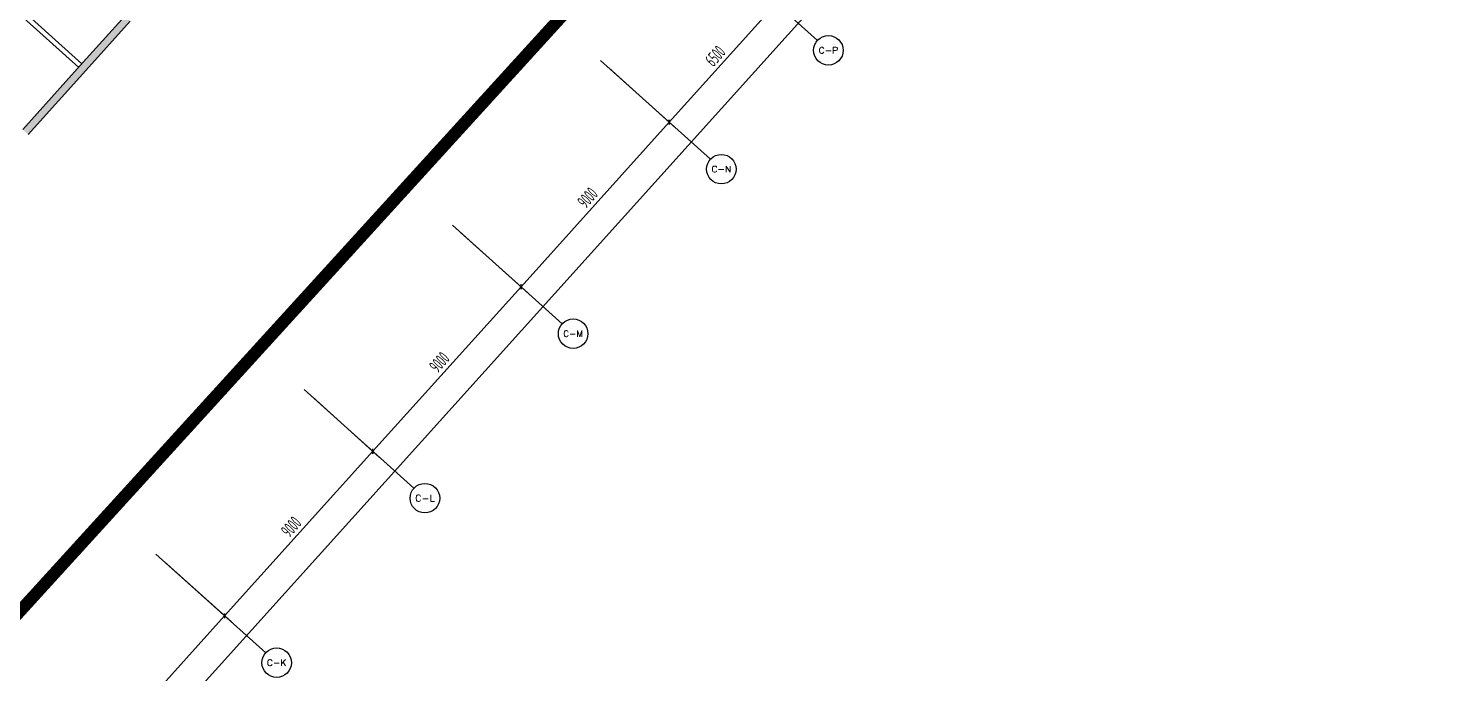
# Model space of a CAD drawing. Extents: x -2120532 to 1934524, y -1331911 to 424203.
# Drawn here: x 50996 to 108697, y -321820 to -295631 of the extents above; entities that cross this region are included whole.
import ezdxf
from ezdxf.enums import TextEntityAlignment as Align

# ---------------------------------------------------------------- set-up
doc = ezdxf.new("R2010")
doc.units = 0
doc.header["$LTSCALE"] = 10
doc.linetypes.add('ACAD_ISO05W100', pattern=[34, 24, -3, 0.5, -3, 0.5, -3])
for name, color, linetype in [('A-REDLINE', 1, 'ACAD_ISO05W100'), ('A-WALL', 2, 'Continuous'), ('AXIS', 3, 'Continuous'), ('AXIS_TEXT', 7, 'Continuous'), ('PUB_HATCH', 8, 'Continuous')]:
    doc.layers.add(name, color=color, linetype=linetype)
doc.styles.add('_TCH_AXIS', font='COMPLEX', dxfattribs={"bigfont": 'GBCBIG'})
doc.styles.add('COMPLEX', font='COMPLEX.shx', dxfattribs={"width": 0.65})
doc.styles.add('STANDARD_T3', font='TSSDENG.shx', dxfattribs={"width": 0.56, "bigfont": 'TSSDCHN.shx'})
doc.dimstyles.new('_TCH_ARCH&&150', dxfattribs={"dimtxt": 525, "dimasz": 150, "dimexe": 375, "dimexo": 450, "dimgap": 150, "dimtad": 1, "dimdec": 0, "dimzin": 0, "dimdsep": 46, "dimtxsty": 'STANDARD_T3', "dimblk": 'ARCHTICK', "dimcen": 0.09, "dimclrt": 7, "dimazin": 2, "dimtfac": 1, "dimtdec": 0, "dimtix": 1, "dimtmove": 2, "dimatfit": 3, "dimfxl": 0, "dimtolj": 1, "dimtzin": 0, "dimarcsym": 0})

# ---------------------------------------------------------------- blocks, each defined once
blk = doc.blocks.new('_ArchTick')
at = {"color": 0, "linetype": 'ByBlock', "const_width": 0.4}
blk.add_lwpolyline([(-0.5, -0.5), (0.5, 0.5)], dxfattribs=at)
blk = doc.blocks.new('*D119')
at = {"layer": 'AXIS', "color": 0, "lineweight": -2, "transparency": 16777216}
for p, q in [((56513, -317303), (59244, -319762)), ((52943, -326199), (58965, -319511)), ((50491, -323991), (53222, -326450))]:
    blk.add_line(p, q, dxfattribs=at)
at = {"layer": 'Defpoints', "color": 0, "transparency": 16777216}
for p in [(56178, -317002), (58965, -319511), (50156, -323690)]:
    blk.add_point(p, dxfattribs=at)
at = {"layer": 'AXIS', "color": 0, "lineweight": -2, "transparency": 16777216, "xscale": 150, "yscale": 150, "zscale": 150}
for p, rotation in [((58965, -319511), 47.99999999999573), ((52943, -326199), 227.9999999999958)]:
    blk.add_blockref('_ArchTick', p, dxfattribs=dict(at, rotation=rotation))
at = {"layer": 'AXIS', "color": 7, "transparency": 16777216, "insert": (55648, -322579), "char_height": 525, "attachment_point": 5, "rotation": 48, "style": 'STANDARD_T3'}
blk.add_mtext('\\A1;9000', dxfattribs=at)
blk = doc.blocks.new('*D120')
at = {"layer": 'AXIS', "color": 0, "lineweight": -2, "transparency": 16777216}
for p, q in [((62535, -310614), (65266, -313073)), ((58965, -319511), (64987, -312822)), ((56513, -317303), (59244, -319762))]:
    blk.add_line(p, q, dxfattribs=at)
at = {"layer": 'Defpoints', "color": 0, "transparency": 16777216}
for p in [(62201, -310313), (64987, -312822), (56178, -317002)]:
    blk.add_point(p, dxfattribs=at)
at = {"layer": 'AXIS', "color": 0, "lineweight": -2, "transparency": 16777216, "xscale": 150, "yscale": 150, "zscale": 150}
for p, rotation in [((64987, -312822), 47.999999999996), ((58965, -319511), 227.999999999996)]:
    blk.add_blockref('_ArchTick', p, dxfattribs=dict(at, rotation=rotation))
at = {"layer": 'AXIS', "color": 7, "transparency": 16777216, "insert": (61670, -315891), "char_height": 525, "attachment_point": 5, "rotation": 48, "style": 'STANDARD_T3'}
blk.add_mtext('\\A1;9000', dxfattribs=at)
blk = doc.blocks.new('*D121')
at = {"layer": 'AXIS', "color": 0, "lineweight": -2, "transparency": 16777216}
for p, q in [((68557, -303926), (71288, -306385)), ((64987, -312822), (71010, -306134)), ((62535, -310614), (65266, -313073))]:
    blk.add_line(p, q, dxfattribs=at)
at = {"layer": 'Defpoints', "color": 0, "transparency": 16777216}
for p in [(68223, -303625), (71010, -306134), (62201, -310313)]:
    blk.add_point(p, dxfattribs=at)
at = {"layer": 'AXIS', "color": 0, "lineweight": -2, "transparency": 16777216, "xscale": 150, "yscale": 150, "zscale": 150}
for p, rotation in [((71010, -306134), 47.99999999999574), ((64987, -312822), 227.9999999999958)]:
    blk.add_blockref('_ArchTick', p, dxfattribs=dict(at, rotation=rotation))
at = {"layer": 'AXIS', "color": 7, "transparency": 16777216, "insert": (67692, -309202), "char_height": 525, "attachment_point": 5, "rotation": 48, "style": 'STANDARD_T3'}
blk.add_mtext('\\A1;9000', dxfattribs=at)
blk = doc.blocks.new('*D122')
at = {"layer": 'AXIS', "color": 0, "lineweight": -2, "transparency": 16777216}
for p, q in [((74579, -297238), (77310, -299697)), ((71010, -306134), (77032, -299446)), ((68557, -303926), (71288, -306385))]:
    blk.add_line(p, q, dxfattribs=at)
at = {"layer": 'Defpoints', "color": 0, "transparency": 16777216}
for p in [(74245, -296937), (77032, -299446), (68223, -303625)]:
    blk.add_point(p, dxfattribs=at)
at = {"layer": 'AXIS', "color": 0, "lineweight": -2, "transparency": 16777216, "xscale": 150, "yscale": 150, "zscale": 150}
for p, rotation in [((77032, -299446), 47.99999999999577), ((71010, -306134), 227.9999999999958)]:
    blk.add_blockref('_ArchTick', p, dxfattribs=dict(at, rotation=rotation))
at = {"layer": 'AXIS', "color": 7, "transparency": 16777216, "insert": (73714, -302514), "char_height": 525, "attachment_point": 5, "rotation": 48, "style": 'STANDARD_T3'}
blk.add_mtext('\\A1;9000', dxfattribs=at)
blk = doc.blocks.new('*D123')
at = {"layer": 'AXIS', "color": 0, "lineweight": -2, "transparency": 16777216}
for p, q in [((78929, -292407), (81660, -294866)), ((77032, -299446), (81381, -294615)), ((74579, -297238), (77310, -299697))]:
    blk.add_line(p, q, dxfattribs=at)
at = {"layer": 'Defpoints', "color": 0, "transparency": 16777216}
for p in [(78594, -292106), (81381, -294615), (74245, -296937)]:
    blk.add_point(p, dxfattribs=at)
at = {"layer": 'AXIS', "color": 0, "lineweight": -2, "transparency": 16777216, "xscale": 150, "yscale": 150, "zscale": 150}
for p, rotation in [((81381, -294615), 47.99999999999562), ((77032, -299446), 227.9999999999957)]:
    blk.add_blockref('_ArchTick', p, dxfattribs=dict(at, rotation=rotation))
at = {"layer": 'AXIS', "color": 7, "transparency": 16777216, "insert": (78900, -296755), "char_height": 525, "attachment_point": 5, "rotation": 48, "style": 'STANDARD_T3'}
blk.add_mtext('\\A1;6500', dxfattribs=at)
blk = doc.blocks.new('*D126')
at = {"layer": 'AXIS', "color": 0, "lineweight": -2, "transparency": 16777216}
for p, q in [((91809, -278102), (95432, -281364)), ((5657, -380508), (95154, -281113)), ((2313, -377497), (5936, -380759))]:
    blk.add_line(p, q, dxfattribs=at)
at = {"layer": 'Defpoints', "color": 0, "transparency": 16777216}
for p in [(91475, -277801), (95154, -281113), (1979, -377196)]:
    blk.add_point(p, dxfattribs=at)
at = {"layer": 'AXIS', "color": 0, "lineweight": -2, "transparency": 16777216, "xscale": 150, "yscale": 150, "zscale": 150}
for p, rotation in [((95154, -281113), 47.99999999999579), ((5657, -380508), 227.9999999999958)]:
    blk.add_blockref('_ArchTick', p, dxfattribs=dict(at, rotation=rotation))
at = {"layer": 'AXIS', "color": 7, "transparency": 16777216, "insert": (50099, -330535), "char_height": 525, "attachment_point": 5, "rotation": 48, "style": 'STANDARD_T3'}
blk.add_mtext('\\A1;133750', dxfattribs=at)
blk = doc.blocks.new('_AXISO')
blk.add_circle((0, 0), 0.5)
at = {"layer": 'AXIS_TEXT', "style": 'COMPLEX', "width": 1.041667}
blk.add_attdef('A', text='', height=0.56, dxfattribs=at).set_placement((-0.25, -0.28), (0.25, -0.28), align=Align.FIT)

msp = doc.modelspace()

# ---------------------------------------------------------------- hatches: boundary and pattern name
at = {"layer": 'PUB_HATCH'}
for points in [[(53105.7, -297145.2), (53328.6, -297346), (55135.3, -295339.5), (54912.3, -295138.8)], [(50763.7, -299746.3), (50986.7, -299947), (53328.6, -297346), (53105.7, -297145.2)]]:
    msp.add_hatch(color=8, dxfattribs=at).paths.add_polyline_path(points)

# ---------------------------------------------------------------- linework, layer by layer
at = {"layer": 'A-REDLINE', "color": 8, "const_width": 500, "flags": 128}
msp.add_lwpolyline([(-107392.3, -142842.2), (-93296.7, -144216.6), (-79168.4, -145199), (-65018.3, -145788.8), (-50857.3, -145985.4), (24722.1, -145985.4), (100301.4, -145985.4), (107771.4, -146171.5), (115222.9, -146729.4), (122637.3, -147657.7), (129996.3, -148954), (137281.7, -150615.3), (144475.2, -152637.3), (151559.1, -155015), (158515.9, -157742.6), (165328.1, -160813.2), (171979, -164219.2), (178452, -167952.3), (184731.1, -172003), (113147, -250657.3), (41562.9, -329311.5), (-30021.2, -407965.7), (-107392.3, -385638.9), (-107392.3, -264240.5)], close=True, dxfattribs=at)
at = {"layer": 'A-WALL', "color": 8}
for p, q in [((49471.7, -294007.7), (53038.8, -297219.6)), ((49605.5, -293859.1), (53172.6, -297070.9)), ((53105.7, -297145.2), (54912.3, -295138.8)), ((53328.6, -297346), (55135.3, -295339.5)), ((50763.7, -299746.3), (53105.7, -297145.2)), ((50986.7, -299947), (53328.6, -297346))]:
    msp.add_line(p, q, dxfattribs=at)
at = {"layer": 'AXIS', "color": 8}
for p, q in [((78594.3, -292106.2), (83053.2, -296120.9)), ((74245, -296936.6), (78703.8, -300951.4)), ((68222.8, -303624.9), (72681.7, -307639.7)), ((62200.6, -310313.2), (66659.5, -314328)), ((56178.4, -317001.5), (60637.3, -321016.3))]:
    msp.add_line(p, q, dxfattribs=at)

# ---------------------------------------------------------------- block references
ref = msp.add_blockref('_AXISO', (83499.1, -296522.4), dxfattribs=dict(at, xscale=1200, yscale=1200, zscale=1200))
ref.add_attrib('A', 'C-P', dxfattribs={"layer": 'AXIS_TEXT', "height": 261.89, "style": '_TCH_AXIS'}).set_placement((83100, -296653.4), (83898.1, -296653.4), align=Align.FIT)
ref = msp.add_blockref('_AXISO', (79149.7, -301352.9), dxfattribs=dict(at, xscale=1200, yscale=1200, zscale=1200))
ref.add_attrib('A', 'C-N', dxfattribs={"layer": 'AXIS_TEXT', "height": 254.69, "style": '_TCH_AXIS'}).set_placement((78749.5, -301480.2), (79549.9, -301480.2), align=Align.FIT)
ref = msp.add_blockref('_AXISO', (73127.5, -308041.2), dxfattribs=dict(at, xscale=1200, yscale=1200, zscale=1200))
ref.add_attrib('A', 'C-M', dxfattribs={"layer": 'AXIS_TEXT', "height": 247.86, "style": '_TCH_AXIS'}).set_placement((72726.2, -308165.1), (73528.8, -308165.1), align=Align.FIT)
ref = msp.add_blockref('_AXISO', (67105.4, -314729.5), dxfattribs=dict(at, xscale=1200, yscale=1200, zscale=1200))
ref.add_attrib('A', 'C-L', dxfattribs={"layer": 'AXIS_TEXT', "height": 269.48, "style": '_TCH_AXIS'}).set_placement((66707.6, -314864.2), (67503.2, -314864.2), align=Align.FIT)
ref = msp.add_blockref('_AXISO', (61083.2, -321417.8), dxfattribs=dict(at, xscale=1200, yscale=1200, zscale=1200))
ref.add_attrib('A', 'C-K', dxfattribs={"layer": 'AXIS_TEXT', "height": 254.69, "style": '_TCH_AXIS'}).set_placement((60683, -321545.1), (61483.4, -321545.1), align=Align.FIT)

# ---------------------------------------------------------------- dimensions: what is measured, and where the dimension line sits
for p1, p2, distance, picture, middle in [((1978.9, -377196.2), (91475.1, -277800.6), -4950, '*D126', (50099, -330534.6)), ((74245, -296936.6), (78594.3, -292106.2), -3750, '*D123', (78899.9, -296754.6)), ((68222.8, -303624.9), (74245, -296936.6), -3750, '*D122', (73714.1, -302514)), ((62200.6, -310313.2), (68222.8, -303624.9), -3750, '*D121', (67691.9, -309202.3)), ((56178.4, -317001.5), (62200.6, -310313.2), -3750, '*D120', (61669.8, -315890.6)), ((50156.3, -323689.8), (56178.4, -317001.5), -3750, '*D119', (55647.6, -322578.9))]:
    dim = msp.add_aligned_dim(p1=p1, p2=p2, distance=distance, dimstyle='_TCH_ARCH&&150', dxfattribs=at)
    dim.commit()
    dim.dimension.update_dxf_attribs({"geometry": picture, "text_midpoint": middle})

doc.saveas('drawing.dxf')
